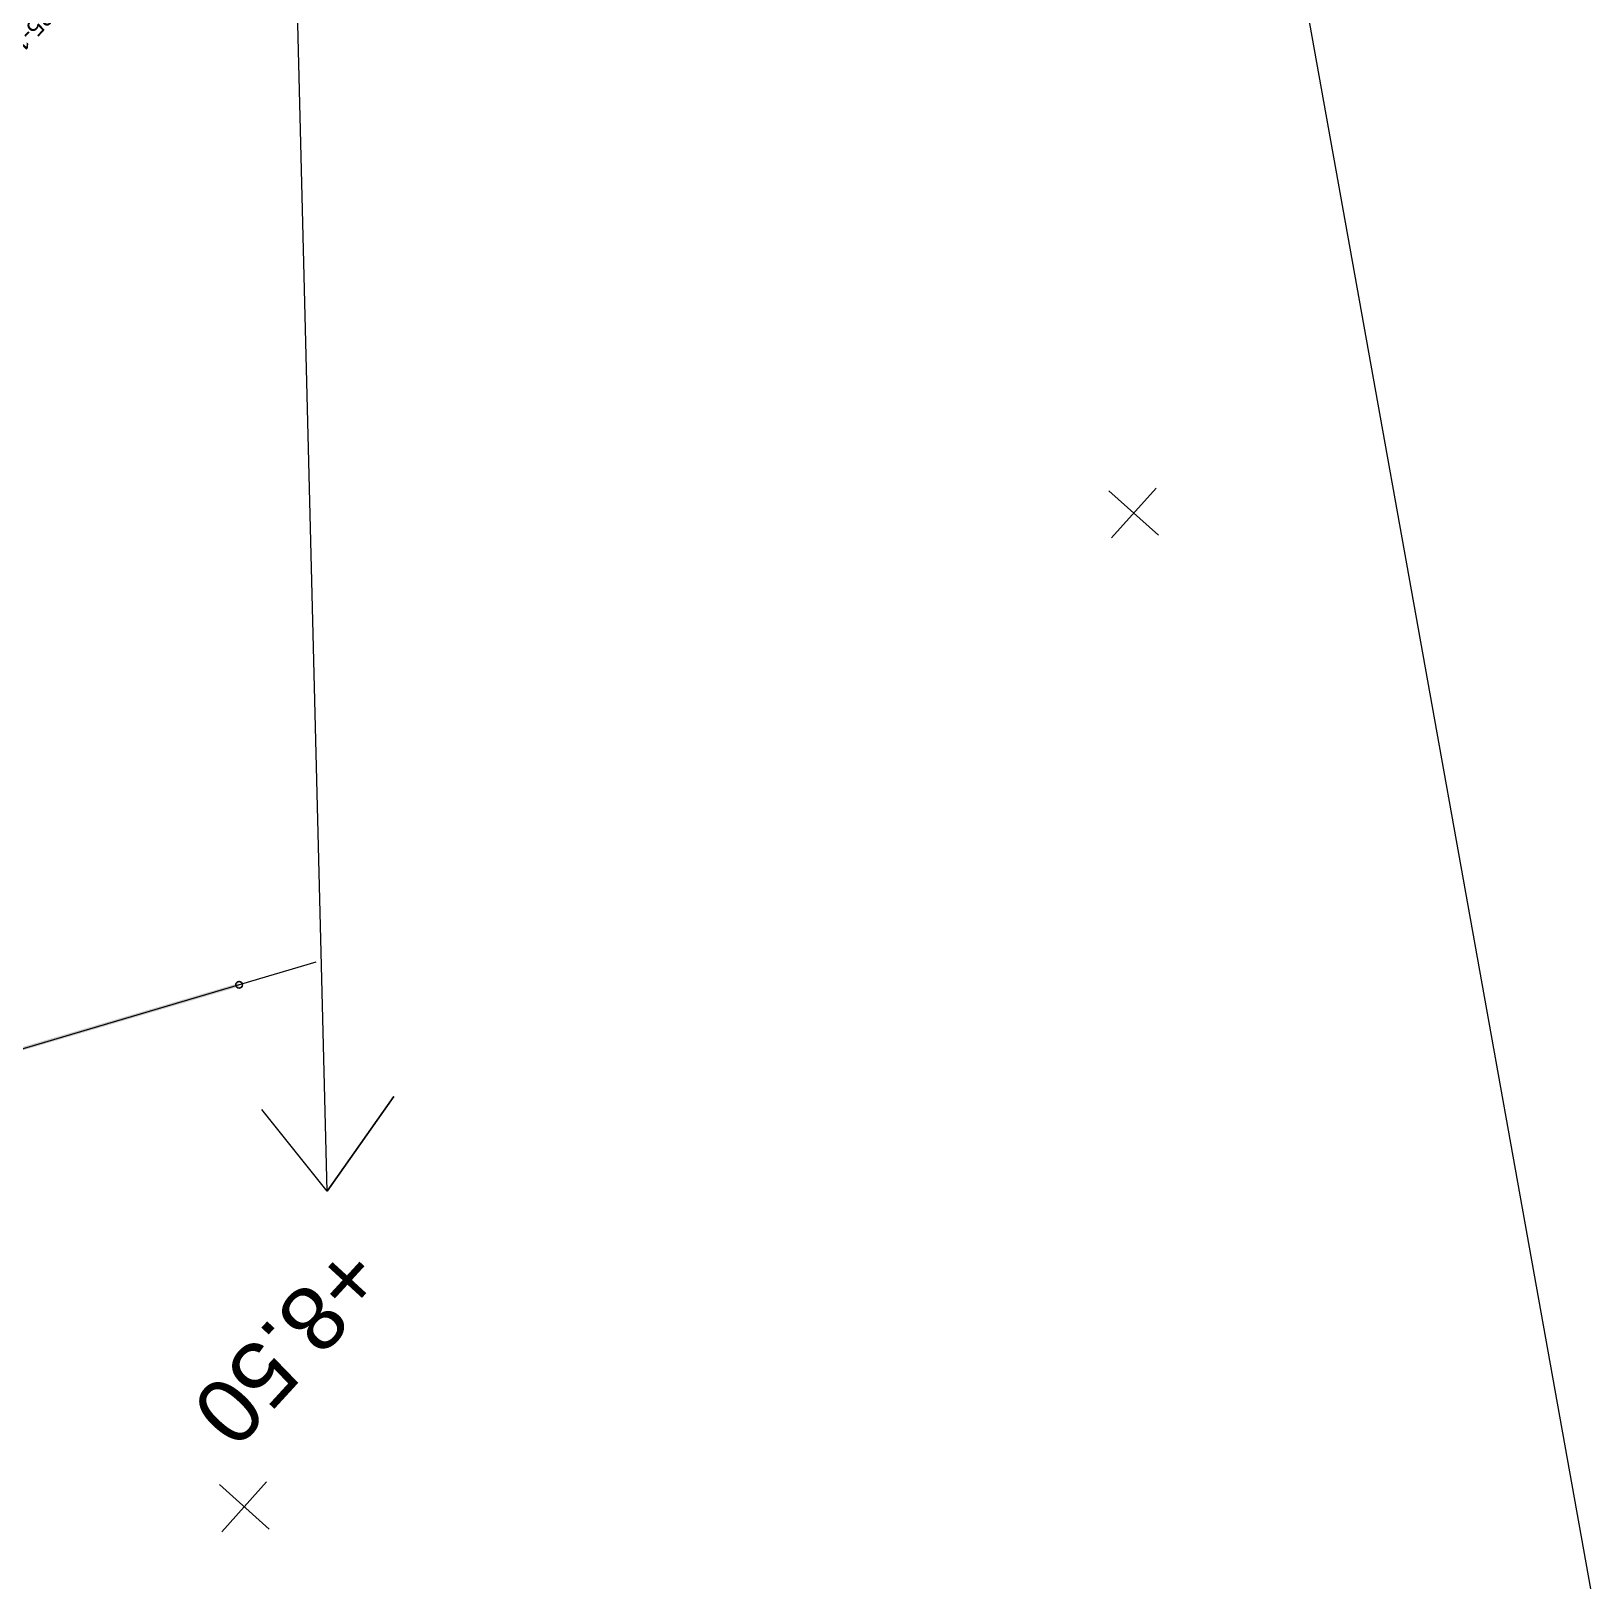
# Model space of a CAD drawing. Header units: metres. Extents: x -2858 to 512, y -1995 to 1252.
# Drawn here: x -872.3 to -848.91, y -890.96 to -867.61 of the extents above; entities that cross this region are included whole.
import ezdxf
from ezdxf.enums import TextEntityAlignment as Align
from ezdxf.lldxf.tags import DXFTag

# ---------------------------------------------------------------- set-up
doc = ezdxf.new("R2010")
doc.units = ezdxf.units.M
doc.header["$PDMODE"] = 33
doc.header["$PDSIZE"] = 0.1
for name, color, linetype in [('Calque commun', 7, 'Continuous'), ('Calque11', 7, 'Continuous'), ('Calque14', 7, 'Continuous'), ('Calque27', 7, 'Continuous'), ('Calque3', 7, 'Continuous'), ('Textes', 7, 'Continuous')]:
    doc.layers.add(name, color=color, linetype=linetype)
doc.styles.add('Arial17', font='arial.ttf', dxfattribs={"height": 0.253354})
doc.styles.add('Arial21', font='arial.ttf', dxfattribs={"height": 0.377519})
tags = doc.linetypes.add('HIDDENX2', pattern=[0.75, 0.5, -0.25]).pattern_tags.tags
tags[6:7] = [DXFTag(74, 4), DXFTag(75, 0), DXFTag(340, '0'), DXFTag(46, 1.0), DXFTag(50, 0.0), DXFTag(44, 0.0), DXFTag(45, 0.0)]
tags[4:5] = [DXFTag(74, 4), DXFTag(75, 0), DXFTag(340, '0'), DXFTag(46, 1.0), DXFTag(50, 0.0), DXFTag(44, 0.0), DXFTag(45, 0.0)]

# ---------------------------------------------------------------- blocks, each defined once
blk = doc.blocks.new('PointTopo_SPE')
at = {"layer": 'Calque commun', "color": 1, "linetype": 'ByBlock', "lineweight": -2}
blk.add_point((0, 0), dxfattribs=at)
blk = doc.blocks.new('geometrebondepartleger')
at = {"layer": 'Calque11', "color": 7, "linetype": 'Continuous', "lineweight": 9}
blk.add_line((104.604, 148.394, 79), (98.193, 152.357, 79), dxfattribs=at)
at = {"layer": 'Calque27', "color": 1, "linetype": 'Continuous', "lineweight": 9}
for p, q in [((85, 156.5, 79), (85, 157.5, 79)), ((105, 156.5, 79), (105, 157.5, 79)), ((84.5, 157, 79), (85.5, 157, 79)), ((104.5, 157, 79), (105.5, 157, 79))]:
    blk.add_line(p, q, dxfattribs=at)
at = {"layer": 'Calque3', "color": 18, "linetype": 'Continuous', "lineweight": 9, "true_color": 0x000000}
blk.add_trace([(104.591, 148.373, 79), (99.207, 151.701, 79), (104.617, 148.415, 79), (99.234, 151.743, 79)], dxfattribs=at)
at = {"layer": 'Calque14', "color": 0, "linetype": 'ByBlock', "lineweight": -2}
blk.add_blockref('PointTopo_SPE', (99.221, 151.722, 79), dxfattribs=at)

msp = doc.modelspace()

# ---------------------------------------------------------------- linework, layer by layer
at = {"layer": 'Calque commun', "color": 3, "linetype": 'HIDDENX2', "lineweight": 18}
msp.add_line((-848.911, -890.959), (-879.907, -718.266), dxfattribs=at)
msp.add_line((-848.911, -890.959), (-879.907, -718.266), dxfattribs=at)
at = {"layer": 'Calque commun', "color": 3, "linetype": 'Continuous', "lineweight": 18}
for p, q in [((-867.86, -884.995), (-869.004, -839.362)), ((-867.86, -884.995), (-866.86, -883.576)), ((-866.86, -883.576), (-867.86, -884.995)), ((-867.86, -884.995), (-868.839, -883.772))]:
    msp.add_line(p, q, dxfattribs=at)

# ---------------------------------------------------------------- block references
at = {"layer": 'Calque commun', "color": 0, "linetype": 'ByBlock', "lineweight": -2, "rotation": 228.1617603435354}
msp.add_blockref('geometrebondepartleger', (-916.037, -706.778), dxfattribs=at)

# ---------------------------------------------------------------- texts
at = {"layer": 'Textes', "color": 5, "linetype": 'ByBlock', "lineweight": -2}
for s, height, rotation, style, p in [('134.60-126.65=7.95 7.95:2=3.975  3.975<3.99', 0.25335, 227.4937, 'Arial17', (-872.4, -863.115)), ('133.25-126.75=6.50  6.50:2=3.25  3.25<3.47', 0.25335, 227.4934, 'Arial17', (-871.721, -866.689)), ('+8.50', 0.9664, 227.494, 'Arial21', (-867.852, -885.528))]:
    msp.add_text(s, height=height, rotation=rotation, dxfattribs=dict(at, style=style)).set_placement(p, align=Align.BOTTOM_LEFT)

doc.saveas('drawing.dxf')
